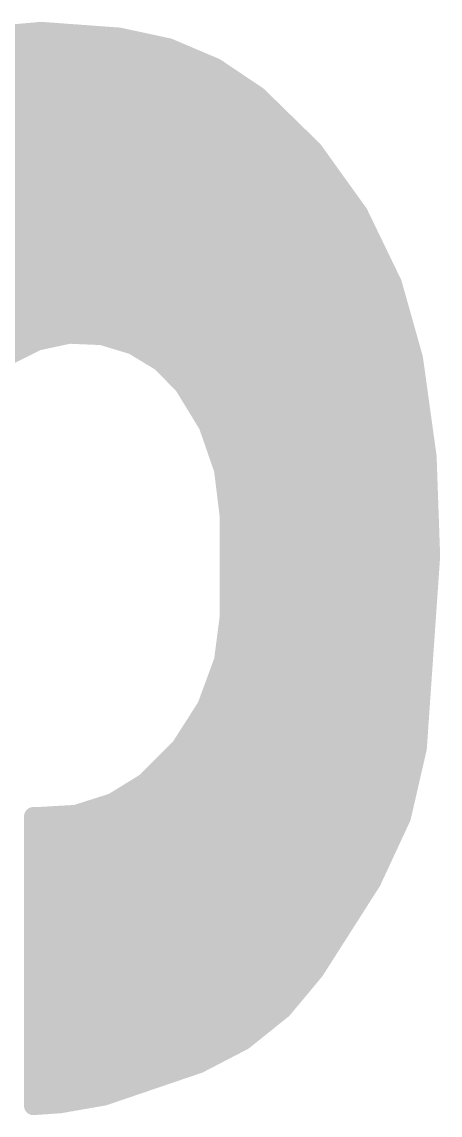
# Model space of a CAD drawing. Extents: x -27 to 84, y -12 to 86.
# Drawn here: x 82.357 to 82.916, y 34.417 to 35.878 of the extents above; entities that cross this region are included whole.
import ezdxf

# ---------------------------------------------------------------- set-up
doc = ezdxf.new("R2010")
doc.units = 0
doc.layers.add('21', color=41, linetype='CONTINUOUS')

msp = doc.modelspace()

# ---------------------------------------------------------------- linework, layer by layer
at = {"layer": '21', "const_width": 0.0254}
for points in [[(82.3824, 35.8648), (82.2769, 35.8554)], [(82.4865, 35.8572), (82.3824, 35.8648)], [(82.5529, 35.8429), (82.4865, 35.8572)], [(82.6155, 35.8163), (82.5529, 35.8429)], [(82.2295, 35.8394), (82.5612, 35.8394)], [(82.1642, 35.814), (82.619, 35.814)], [(82.6719, 35.7784), (82.6155, 35.8163)], [(82.1271, 35.7886), (82.6567, 35.7886)], [(82.7462, 35.7058), (82.6719, 35.7784)], [(82.1004, 35.7632), (82.6875, 35.7632)], [(82.0817, 35.7378), (82.7135, 35.7378)], [(82.063, 35.7124), (82.7395, 35.7124)], [(82.8068, 35.6214), (82.7462, 35.7058)], [(82.0457, 35.687), (82.7597, 35.687)], [(82.0321, 35.6616), (82.778, 35.6616)], [(82.3163, 35.6565), (82.6414, 35.5473)], [(82.6567, 35.5549), (82.3239, 35.6667)], [(82.281, 35.6362), (82.4147, 35.6362)], [(82.3767, 35.6362), (82.7962, 35.6362)], [(82.2662, 35.6108), (82.4903, 35.6108)], [(82.4524, 35.6108), (82.812, 35.6108)], [(82.852, 35.5279), (82.8068, 35.6214)], [(82.2515, 35.5854), (82.5659, 35.5854)], [(82.528, 35.5854), (82.8242, 35.5854)], [(82.2367, 35.56), (82.6415, 35.56)], [(82.6036, 35.56), (82.8365, 35.56)], [(82.7481, 35.1434), (82.6567, 35.5549)], [(82.6414, 35.5473), (82.7303, 35.1536)], [(82.2219, 35.5346), (82.6612, 35.5346)], [(82.6443, 35.5346), (82.8487, 35.5346)], [(82.8802, 35.4279), (82.852, 35.5279)], [(82.2072, 35.5092), (82.6669, 35.5092)], [(82.65, 35.5092), (82.8572, 35.5092)], [(82.1924, 35.4838), (82.6725, 35.4838)], [(82.6557, 35.4838), (82.8644, 35.4838)], [(82.1776, 35.4584), (82.4114, 35.4584)], [(82.3384, 35.4316), (82.3774, 35.4511)], [(82.3774, 35.4511), (82.42, 35.4602)], [(82.42, 35.4602), (82.4636, 35.4584)], [(82.4636, 35.4584), (82.5052, 35.4458)], [(82.4636, 35.4584), (82.6781, 35.4584)], [(82.6615, 35.4584), (82.8716, 35.4584)], [(82.5052, 35.4458), (82.5424, 35.4233)], [(82.5264, 35.433), (82.6838, 35.433)], [(82.5424, 35.4233), (82.5729, 35.3924)], [(82.6672, 35.433), (82.8788, 35.433)], [(82.8984, 35.2964), (82.8802, 35.4279)], [(82.5579, 35.4076), (82.6894, 35.4076)], [(82.6729, 35.4076), (82.883, 35.4076)], [(82.5729, 35.3924), (82.6056, 35.3388)], [(82.5791, 35.3822), (82.6951, 35.3822)], [(82.6787, 35.3822), (82.8865, 35.3822)], [(82.5946, 35.3568), (82.7007, 35.3568)], [(82.6844, 35.3568), (82.8901, 35.3568)], [(82.6056, 35.3388), (82.6262, 35.2794)], [(82.6081, 35.3314), (82.7063, 35.3314)], [(82.6902, 35.3314), (82.8936, 35.3314)], [(82.617, 35.306), (82.712, 35.306)], [(82.6959, 35.306), (82.8971, 35.306)], [(82.9031, 35.1638), (82.8984, 35.2964)], [(82.6258, 35.2806), (82.7176, 35.2806)], [(82.6262, 35.2794), (82.6338, 35.2171)], [(82.7016, 35.2806), (82.899, 35.2806)], [(82.6291, 35.2552), (82.7233, 35.2552)], [(82.7074, 35.2552), (82.8999, 35.2552)], [(82.6322, 35.2298), (82.7289, 35.2298)], [(82.7131, 35.2298), (82.9008, 35.2298)], [(82.6338, 35.2171), (82.6338, 35.0825)], [(82.6338, 35.2044), (82.7346, 35.2044)], [(82.7188, 35.2044), (82.9017, 35.2044)], [(82.6338, 35.179), (82.7402, 35.179)], [(82.7246, 35.179), (82.9026, 35.179)], [(82.8853, 34.9072), (82.9031, 35.1638)], [(82.7303, 35.1536), (82.3722, 34.4297)], [(82.3722, 34.4297), (82.7481, 35.1434)], [(82.6338, 35.1536), (82.7458, 35.1536)], [(82.7303, 35.1536), (82.9024, 35.1536)], [(82.6338, 35.1282), (82.7401, 35.1282)], [(82.7177, 35.1282), (82.9006, 35.1282)], [(82.6338, 35.1028), (82.7267, 35.1028)], [(82.7052, 35.1028), (82.8989, 35.1028)], [(82.6338, 35.0825), (82.6262, 35.0241)], [(82.6331, 35.0774), (82.7133, 35.0774)], [(82.6926, 35.0774), (82.8971, 35.0774)], [(82.6298, 35.052), (82.7, 35.052)], [(82.68, 35.052), (82.8953, 35.052)], [(82.6265, 35.0266), (82.6866, 35.0266)], [(82.6675, 35.0266), (82.8936, 35.0266)], [(82.6262, 35.0241), (82.6036, 34.9627)], [(82.6178, 35.0012), (82.6732, 35.0012)], [(82.6549, 35.0012), (82.8918, 35.0012)], [(82.6084, 34.9758), (82.6598, 34.9758)], [(82.6423, 34.9758), (82.8901, 34.9758)], [(82.6036, 34.9627), (82.5684, 34.9077)], [(82.5957, 34.9504), (82.6464, 34.9504)], [(82.6298, 34.9504), (82.8883, 34.9504)], [(82.5794, 34.925), (82.6331, 34.925)], [(82.6172, 34.925), (82.8865, 34.925)], [(82.5684, 34.9077), (82.5221, 34.8615)], [(82.5603, 34.8996), (82.6197, 34.8996)], [(82.6047, 34.8996), (82.8835, 34.8996)], [(82.8641, 34.8151), (82.8853, 34.9072)], [(82.5348, 34.8742), (82.6063, 34.8742)], [(82.5921, 34.8742), (82.8777, 34.8742)], [(82.5221, 34.8615), (82.4781, 34.8344)], [(82.5015, 34.8488), (82.5929, 34.8488)], [(82.5795, 34.8488), (82.8718, 34.8488)], [(82.4781, 34.8344), (82.4289, 34.8188)], [(82.4434, 34.8234), (82.5796, 34.8234)], [(82.567, 34.8234), (82.866, 34.8234)], [(82.3773, 34.8158), (82.3722, 34.8158)], [(82.3722, 34.8158), (82.3722, 34.4297)], [(82.4289, 34.8188), (82.3773, 34.8158)], [(82.8243, 34.7294), (82.8641, 34.8151)], [(82.3722, 34.798), (82.5662, 34.798)], [(82.5544, 34.798), (82.8561, 34.798)], [(82.3722, 34.7726), (82.5528, 34.7726)], [(82.5418, 34.7726), (82.8443, 34.7726)], [(82.3722, 34.7472), (82.5394, 34.7472)], [(82.5293, 34.7472), (82.8326, 34.7472)], [(82.3722, 34.7218), (82.526, 34.7218)], [(82.5167, 34.7218), (82.8194, 34.7218)], [(82.7481, 34.61), (82.8243, 34.7294)], [(82.3722, 34.6964), (82.5127, 34.6964)], [(82.5041, 34.6964), (82.8032, 34.6964)], [(82.3722, 34.671), (82.4993, 34.671)], [(82.4916, 34.671), (82.787, 34.671)], [(82.3722, 34.6456), (82.4859, 34.6456)], [(82.479, 34.6456), (82.7708, 34.6456)], [(82.3722, 34.6202), (82.4725, 34.6202)], [(82.4664, 34.6202), (82.7546, 34.6202)], [(82.7051, 34.5585), (82.7481, 34.61)], [(82.3722, 34.5948), (82.4592, 34.5948)], [(82.4539, 34.5948), (82.7354, 34.5948)], [(82.3722, 34.5694), (82.4458, 34.5694)], [(82.4413, 34.5694), (82.7141, 34.5694)], [(82.6527, 34.5165), (82.7051, 34.5585)], [(82.3722, 34.544), (82.4324, 34.544)], [(82.4287, 34.544), (82.687, 34.544)], [(82.3722, 34.5186), (82.419, 34.5186)], [(82.4162, 34.5186), (82.6553, 34.5186)], [(82.5932, 34.4856), (82.6527, 34.5165)], [(82.3722, 34.4932), (82.4056, 34.4932)], [(82.4036, 34.4932), (82.6078, 34.4932)], [(82.4662, 34.4424), (82.5932, 34.4856)], [(82.3722, 34.4678), (82.3923, 34.4678)], [(82.3911, 34.4678), (82.5409, 34.4678)], [(82.3722, 34.4424), (82.3789, 34.4424)], [(82.3785, 34.4424), (82.4662, 34.4424)], [(82.4078, 34.4322), (82.4662, 34.4424)], [(82.3722, 34.4297), (82.4078, 34.4322)]]:
    msp.add_lwpolyline(points, dxfattribs=at)
at = {"layer": '21', "const_width": 0.0127}
for points in [[(82.3829, 35.8711, 1), (82.3819, 35.8585)], [(82.383, 35.8585, 1), (82.3818, 35.8711)], [(82.4878, 35.8634, 1), (82.4852, 35.851)], [(82.486, 35.8509, 1), (82.487, 35.8635)], [(82.5554, 35.8488, 1), (82.5505, 35.8371)], [(82.5516, 35.8367, 1), (82.5543, 35.8491)], [(82.5612, 35.8331, 1), (82.5612, 35.8458)], [(82.619, 35.8216, 1), (82.612, 35.8111)], [(82.613, 35.8105, 1), (82.618, 35.8222)], [(82.619, 35.8077, 1), (82.619, 35.8203)], [(82.6567, 35.7823, 1), (82.6567, 35.795)], [(82.6763, 35.7829, 1), (82.6675, 35.7739)], [(82.6684, 35.7731, 1), (82.6754, 35.7837)], [(82.6875, 35.7569, 1), (82.6875, 35.7696)], [(82.7135, 35.7315, 1), (82.7135, 35.7441)], [(82.7395, 35.7061, 1), (82.7395, 35.7188)], [(82.7514, 35.7095, 1), (82.741, 35.7021)], [(82.7418, 35.7013, 1), (82.7506, 35.7103)], [(82.7597, 35.6807, 1), (82.7597, 35.6934)], [(82.778, 35.6553, 1), (82.778, 35.6679)], [(82.3767, 35.6425, 1), (82.3767, 35.6299)], [(82.4147, 35.6299, 1), (82.4147, 35.6425)], [(82.7962, 35.6299, 1), (82.7962, 35.6425)], [(82.4524, 35.6172, 1), (82.4524, 35.6045)], [(82.4903, 35.6045, 1), (82.4903, 35.6172)], [(82.8126, 35.6242, 1), (82.8011, 35.6187)], [(82.8017, 35.6177, 1), (82.812, 35.6251)], [(82.812, 35.6045, 1), (82.812, 35.6172)], [(82.528, 35.5917, 1), (82.528, 35.5791)], [(82.5659, 35.5791, 1), (82.5659, 35.5917)], [(82.8242, 35.5791, 1), (82.8242, 35.5917)], [(82.6036, 35.5663, 1), (82.6036, 35.5537)], [(82.6415, 35.5537, 1), (82.6415, 35.5663)], [(82.6629, 35.5563, 1), (82.6505, 35.5535)], [(82.6547, 35.5489, 1), (82.6587, 35.5609)], [(82.8365, 35.5537, 1), (82.8365, 35.5663)], [(82.6476, 35.5487, 1), (82.6352, 35.5459)], [(82.6394, 35.5413, 1), (82.6434, 35.5533)], [(82.6443, 35.541, 1), (82.6443, 35.5283)], [(82.6612, 35.5283, 1), (82.6612, 35.541)], [(82.8581, 35.5296, 1), (82.8458, 35.5261)], [(82.8462, 35.5251, 1), (82.8577, 35.5306)], [(82.8487, 35.5283, 1), (82.8487, 35.541)], [(82.65, 35.5155, 1), (82.65, 35.5029)], [(82.6669, 35.5029, 1), (82.6669, 35.5155)], [(82.8572, 35.5029, 1), (82.8572, 35.5155)], [(82.6557, 35.4901, 1), (82.6557, 35.4775)], [(82.6725, 35.4775, 1), (82.6725, 35.4901)], [(82.8644, 35.4775, 1), (82.8644, 35.4901)], [(82.376, 35.4573, 1), (82.3787, 35.4449)], [(82.3802, 35.4454, 1), (82.3745, 35.4568)], [(82.4114, 35.4521, 1), (82.4114, 35.4648)], [(82.4203, 35.4666, 1), (82.4198, 35.4539)], [(82.4213, 35.454, 1), (82.4187, 35.4665)], [(82.4654, 35.4645, 1), (82.4618, 35.4523)], [(82.4636, 35.4648, 1), (82.4636, 35.4521)], [(82.4633, 35.4521, 1), (82.4639, 35.4647)], [(82.6615, 35.4648, 1), (82.6615, 35.4521)], [(82.6781, 35.4521, 1), (82.6781, 35.4648)], [(82.8716, 35.4521, 1), (82.8716, 35.4648)], [(82.5085, 35.4512, 1), (82.5019, 35.4404)], [(82.5033, 35.4397, 1), (82.507, 35.4519)], [(82.5264, 35.4393, 1), (82.5264, 35.4267)], [(82.5469, 35.4278, 1), (82.5379, 35.4189)], [(82.5391, 35.4179, 1), (82.5457, 35.4288)], [(82.6672, 35.4393, 1), (82.6672, 35.4267)], [(82.6838, 35.4267, 1), (82.6838, 35.4393)], [(82.8865, 35.4288, 1), (82.8739, 35.427)], [(82.8741, 35.4262, 1), (82.8863, 35.4296)], [(82.8788, 35.4267, 1), (82.8788, 35.4393)], [(82.5579, 35.4139, 1), (82.5579, 35.4013)], [(82.6729, 35.4139, 1), (82.6729, 35.4013)], [(82.6894, 35.4013, 1), (82.6894, 35.4139)], [(82.883, 35.4013, 1), (82.883, 35.4139)], [(82.5783, 35.3957, 1), (82.5675, 35.3891)], [(82.5684, 35.3879, 1), (82.5774, 35.3969)], [(82.5791, 35.3886, 1), (82.5791, 35.3759)], [(82.6787, 35.3886, 1), (82.6787, 35.3759)], [(82.6951, 35.3759, 1), (82.6951, 35.3886)], [(82.8865, 35.3759, 1), (82.8865, 35.3886)], [(82.5946, 35.3631, 1), (82.5946, 35.3505)], [(82.6844, 35.3631, 1), (82.6844, 35.3505)], [(82.7007, 35.3505, 1), (82.7007, 35.3631)], [(82.8901, 35.3505, 1), (82.8901, 35.3631)], [(82.6116, 35.3408, 1), (82.5996, 35.3367)], [(82.6001, 35.3355, 1), (82.611, 35.3421)], [(82.6081, 35.3377, 1), (82.6081, 35.3251)], [(82.6902, 35.3377, 1), (82.6902, 35.3251)], [(82.7063, 35.3251, 1), (82.7063, 35.3377)], [(82.8936, 35.3251, 1), (82.8936, 35.3377)], [(82.617, 35.3124, 1), (82.617, 35.2997)], [(82.6959, 35.3124, 1), (82.6959, 35.2997)], [(82.712, 35.2997, 1), (82.712, 35.3124)], [(82.8971, 35.2997, 1), (82.8971, 35.3124)], [(82.9048, 35.2967, 1), (82.8921, 35.2962)], [(82.8921, 35.2956, 1), (82.9047, 35.2973)], [(82.6258, 35.2869, 1), (82.6258, 35.2743)], [(82.6325, 35.2802, 1), (82.6199, 35.2787)], [(82.6202, 35.2774, 1), (82.6322, 35.2815)], [(82.7016, 35.2869, 1), (82.7016, 35.2743)], [(82.7176, 35.2743, 1), (82.7176, 35.2869)], [(82.899, 35.2743, 1), (82.899, 35.2869)], [(82.6291, 35.2615, 1), (82.6291, 35.2489)], [(82.7074, 35.2615, 1), (82.7074, 35.2489)], [(82.7233, 35.2489, 1), (82.7233, 35.2615)], [(82.8999, 35.2489, 1), (82.8999, 35.2615)], [(82.6322, 35.2362, 1), (82.6322, 35.2235)], [(82.7131, 35.2362, 1), (82.7131, 35.2235)], [(82.7289, 35.2235, 1), (82.7289, 35.2362)], [(82.9008, 35.2235, 1), (82.9008, 35.2362)], [(82.6402, 35.2171, 1), (82.6275, 35.2171)], [(82.6275, 35.2163, 1), (82.6401, 35.2179)], [(82.6338, 35.2107, 1), (82.6338, 35.1981)], [(82.7188, 35.2107, 1), (82.7188, 35.1981)], [(82.7346, 35.1981, 1), (82.7346, 35.2107)], [(82.9017, 35.1981, 1), (82.9017, 35.2107)], [(82.6338, 35.1853, 1), (82.6338, 35.1727)], [(82.7246, 35.1853, 1), (82.7246, 35.1727)], [(82.7402, 35.1727, 1), (82.7402, 35.1853)], [(82.9026, 35.1727, 1), (82.9026, 35.1853)], [(82.9094, 35.1634, 1), (82.8968, 35.1642)], [(82.8968, 35.1636, 1), (82.9094, 35.164)], [(82.6338, 35.16, 1), (82.6338, 35.1473)], [(82.7303, 35.16, 1), (82.7303, 35.1473)], [(82.7241, 35.1522, 1), (82.7365, 35.155)], [(82.736, 35.1508, 1), (82.7246, 35.1564)], [(82.7537, 35.1404, 1), (82.7425, 35.1464)], [(82.7458, 35.1473, 1), (82.7458, 35.16)], [(82.9024, 35.1473, 1), (82.9024, 35.16)], [(82.6338, 35.1345, 1), (82.6338, 35.1219)], [(82.7177, 35.1345, 1), (82.7177, 35.1219)], [(82.7401, 35.1219, 1), (82.7401, 35.1345)], [(82.7419, 35.142, 1), (82.7543, 35.1448)], [(82.9006, 35.1219, 1), (82.9006, 35.1345)], [(82.6338, 35.1091, 1), (82.6338, 35.0965)], [(82.7052, 35.1091, 1), (82.7052, 35.0965)], [(82.7267, 35.0965, 1), (82.7267, 35.1091)], [(82.8989, 35.0965, 1), (82.8989, 35.1091)], [(82.6331, 35.0838, 1), (82.6331, 35.0711)], [(82.6401, 35.0817, 1), (82.6275, 35.0833)], [(82.6275, 35.0825, 1), (82.6402, 35.0825)], [(82.6926, 35.0838, 1), (82.6926, 35.0711)], [(82.7133, 35.0711, 1), (82.7133, 35.0838)], [(82.8971, 35.0711, 1), (82.8971, 35.0838)], [(82.6298, 35.0583, 1), (82.6298, 35.0457)], [(82.68, 35.0583, 1), (82.68, 35.0457)], [(82.7, 35.0457, 1), (82.7, 35.0583)], [(82.8953, 35.0457, 1), (82.8953, 35.0583)], [(82.6265, 35.0329, 1), (82.6265, 35.0203)], [(82.6675, 35.0329, 1), (82.6675, 35.0203)], [(82.6866, 35.0203, 1), (82.6866, 35.0329)], [(82.8936, 35.0203, 1), (82.8936, 35.0329)], [(82.6199, 35.0249, 1), (82.6325, 35.0233)], [(82.6322, 35.0219, 1), (82.6202, 35.0263)], [(82.6178, 35.0076, 1), (82.6178, 34.9949)], [(82.6549, 35.0076, 1), (82.6549, 34.9949)], [(82.6732, 34.9949, 1), (82.6732, 35.0076)], [(82.8918, 34.9949, 1), (82.8918, 35.0076)], [(82.6084, 34.9821, 1), (82.6084, 34.9695)], [(82.6423, 34.9821, 1), (82.6423, 34.9695)], [(82.6598, 34.9695, 1), (82.6598, 34.9821)], [(82.8901, 34.9695, 1), (82.8901, 34.9821)], [(82.5977, 34.9649, 1), (82.6096, 34.9606)], [(82.609, 34.9593, 1), (82.5983, 34.9662)], [(82.5957, 34.9567, 1), (82.5957, 34.9441)], [(82.6298, 34.9567, 1), (82.6298, 34.9441)], [(82.6464, 34.9441, 1), (82.6464, 34.9567)], [(82.8883, 34.9441, 1), (82.8883, 34.9567)], [(82.5794, 34.9314, 1), (82.5794, 34.9187)], [(82.6172, 34.9314, 1), (82.6172, 34.9187)], [(82.6331, 34.9187, 1), (82.6331, 34.9314)], [(82.8865, 34.9187, 1), (82.8865, 34.9314)], [(82.5603, 34.9059, 1), (82.5603, 34.8933)], [(82.563, 34.9111, 1), (82.5737, 34.9043)], [(82.5728, 34.9032, 1), (82.5639, 34.9122)], [(82.6047, 34.9059, 1), (82.6047, 34.8933)], [(82.6197, 34.8933, 1), (82.6197, 34.9059)], [(82.879, 34.9076, 1), (82.8916, 34.9068)], [(82.8915, 34.9058, 1), (82.8791, 34.9086)], [(82.8835, 34.8933, 1), (82.8835, 34.9059)], [(82.5348, 34.8805, 1), (82.5348, 34.8679)], [(82.5921, 34.8805, 1), (82.5921, 34.8679)], [(82.6063, 34.8679, 1), (82.6063, 34.8805)], [(82.8777, 34.8679, 1), (82.8777, 34.8805)], [(82.5176, 34.866, 1), (82.5266, 34.857)], [(82.5254, 34.8561, 1), (82.5188, 34.8669)], [(82.5015, 34.8552, 1), (82.5015, 34.8425)], [(82.5795, 34.8552, 1), (82.5795, 34.8425)], [(82.5929, 34.8425, 1), (82.5929, 34.8552)], [(82.8718, 34.8425, 1), (82.8718, 34.8552)], [(82.4434, 34.8297, 1), (82.4434, 34.8171)], [(82.4748, 34.8398, 1), (82.4815, 34.829)], [(82.48, 34.8283, 1), (82.4762, 34.8404)], [(82.567, 34.8297, 1), (82.567, 34.8171)], [(82.5796, 34.8171, 1), (82.5796, 34.8297)], [(82.866, 34.8171, 1), (82.866, 34.8297)], [(82.3722, 34.8222, 1), (82.3722, 34.8095)], [(82.3786, 34.8158, 1), (82.3659, 34.8158)], [(82.3769, 34.8221, 1), (82.3777, 34.8095)], [(82.3773, 34.8095, 1), (82.3773, 34.8222)], [(82.427, 34.8249, 1), (82.4308, 34.8128)], [(82.4292, 34.8125, 1), (82.4285, 34.8252)], [(82.8579, 34.8165, 1), (82.8703, 34.8137)], [(82.8698, 34.8124, 1), (82.8583, 34.8178)], [(82.3722, 34.8043, 1), (82.3722, 34.7917)], [(82.5544, 34.8043, 1), (82.5544, 34.7917)], [(82.5662, 34.7917, 1), (82.5662, 34.8043)], [(82.8561, 34.7917, 1), (82.8561, 34.8043)], [(82.3722, 34.779, 1), (82.3722, 34.7663)], [(82.5418, 34.779, 1), (82.5418, 34.7663)], [(82.5528, 34.7663, 1), (82.5528, 34.779)], [(82.8443, 34.7663, 1), (82.8443, 34.779)], [(82.3722, 34.7535, 1), (82.3722, 34.7409)], [(82.5293, 34.7535, 1), (82.5293, 34.7409)], [(82.5394, 34.7409, 1), (82.5394, 34.7535)], [(82.8326, 34.7409, 1), (82.8326, 34.7535)], [(82.3722, 34.7281, 1), (82.3722, 34.7155)], [(82.5167, 34.7281, 1), (82.5167, 34.7155)], [(82.526, 34.7155, 1), (82.526, 34.7281)], [(82.8185, 34.7321, 1), (82.8301, 34.7267)], [(82.8297, 34.726, 1), (82.8189, 34.7328)], [(82.8194, 34.7155, 1), (82.8194, 34.7281)], [(82.3722, 34.7028, 1), (82.3722, 34.6901)], [(82.5041, 34.7028, 1), (82.5041, 34.6901)], [(82.5127, 34.6901, 1), (82.5127, 34.7028)], [(82.8032, 34.6901, 1), (82.8032, 34.7028)], [(82.3722, 34.6773, 1), (82.3722, 34.6647)], [(82.4916, 34.6773, 1), (82.4916, 34.6647)], [(82.4993, 34.6647, 1), (82.4993, 34.6773)], [(82.787, 34.6647, 1), (82.787, 34.6773)], [(82.3722, 34.6519, 1), (82.3722, 34.6393)], [(82.479, 34.6519, 1), (82.479, 34.6393)], [(82.4859, 34.6393, 1), (82.4859, 34.6519)], [(82.7708, 34.6393, 1), (82.7708, 34.6519)], [(82.3722, 34.6266, 1), (82.3722, 34.6139)], [(82.4664, 34.6266, 1), (82.4664, 34.6139)], [(82.4725, 34.6139, 1), (82.4725, 34.6266)], [(82.7546, 34.6139, 1), (82.7546, 34.6266)], [(82.7427, 34.6134, 1), (82.7535, 34.6066)], [(82.753, 34.6059, 1), (82.7432, 34.6141)], [(82.3722, 34.6011, 1), (82.3722, 34.5885)], [(82.4539, 34.6011, 1), (82.4539, 34.5885)], [(82.4592, 34.5885, 1), (82.4592, 34.6011)], [(82.7354, 34.5885, 1), (82.7354, 34.6011)], [(82.3722, 34.5757, 1), (82.3722, 34.5631)], [(82.4413, 34.5757, 1), (82.4413, 34.5631)], [(82.4458, 34.5631, 1), (82.4458, 34.5757)], [(82.709, 34.5536, 1), (82.7011, 34.5635)], [(82.7141, 34.5631, 1), (82.7141, 34.5757)], [(82.3722, 34.5504, 1), (82.3722, 34.5377)], [(82.4287, 34.5504, 1), (82.4287, 34.5377)], [(82.4324, 34.5377, 1), (82.4324, 34.5504)], [(82.687, 34.5377, 1), (82.687, 34.5504)], [(82.7002, 34.5626, 1), (82.7099, 34.5545)], [(82.3722, 34.5249, 1), (82.3722, 34.5123)], [(82.4162, 34.5249, 1), (82.4162, 34.5123)], [(82.419, 34.5123, 1), (82.419, 34.5249)], [(82.6488, 34.5215, 1), (82.6567, 34.5116)], [(82.6557, 34.5109, 1), (82.6498, 34.5222)], [(82.6553, 34.5123, 1), (82.6553, 34.5249)], [(82.3722, 34.4995, 1), (82.3722, 34.4869)], [(82.4036, 34.4995, 1), (82.4036, 34.4869)], [(82.4056, 34.4869, 1), (82.4056, 34.4995)], [(82.5903, 34.4912, 1), (82.5961, 34.48)], [(82.5952, 34.4796, 1), (82.5912, 34.4916)], [(82.6078, 34.4869, 1), (82.6078, 34.4995)], [(82.3722, 34.4742, 1), (82.3722, 34.4615)], [(82.3911, 34.4742, 1), (82.3911, 34.4615)], [(82.3923, 34.4615, 1), (82.3923, 34.4742)], [(82.5409, 34.4615, 1), (82.5409, 34.4742)], [(82.3722, 34.4487, 1), (82.3722, 34.4361)], [(82.3785, 34.4487, 1), (82.3785, 34.4361)], [(82.3789, 34.4361, 1), (82.3789, 34.4487)], [(82.4642, 34.4484, 1), (82.4682, 34.4364)], [(82.4673, 34.4361, 1), (82.4651, 34.4487)], [(82.4662, 34.4361, 1), (82.4662, 34.4487)], [(82.3718, 34.436, 1), (82.3726, 34.4234)], [(82.3666, 34.4327, 1), (82.3778, 34.4267)], [(82.3665, 34.4325, 1), (82.3779, 34.4269)], [(82.4067, 34.4385, 1), (82.4089, 34.4259)], [(82.4082, 34.4259, 1), (82.4074, 34.4385)], [(82.3659, 34.4297, 1), (82.3786, 34.4297)]]:
    msp.add_lwpolyline(points, format="xyb", dxfattribs=at)

doc.saveas('drawing.dxf')
